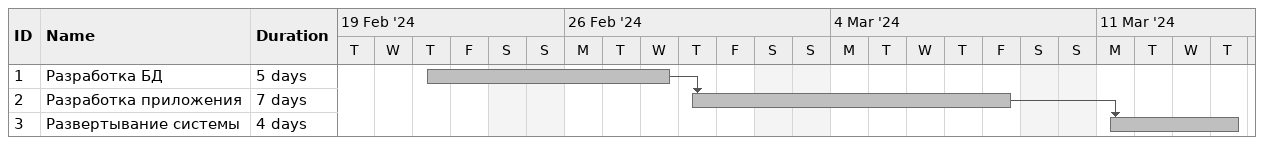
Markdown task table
| ID | Task | Duration | Start | Finish | Predecessors |
|---|---|---|---|---|---|
| 1 | Разработка БД | 5d | 2024-02-22 | 2024-02-28 |  |
| 2 | Разработка приложения | 7d | 2024-02-29 | 2024-03-08 | 1 |
| 3 | Развертывание системы | 4d | 2024-03-11 | 2024-03-14 | 2 |
